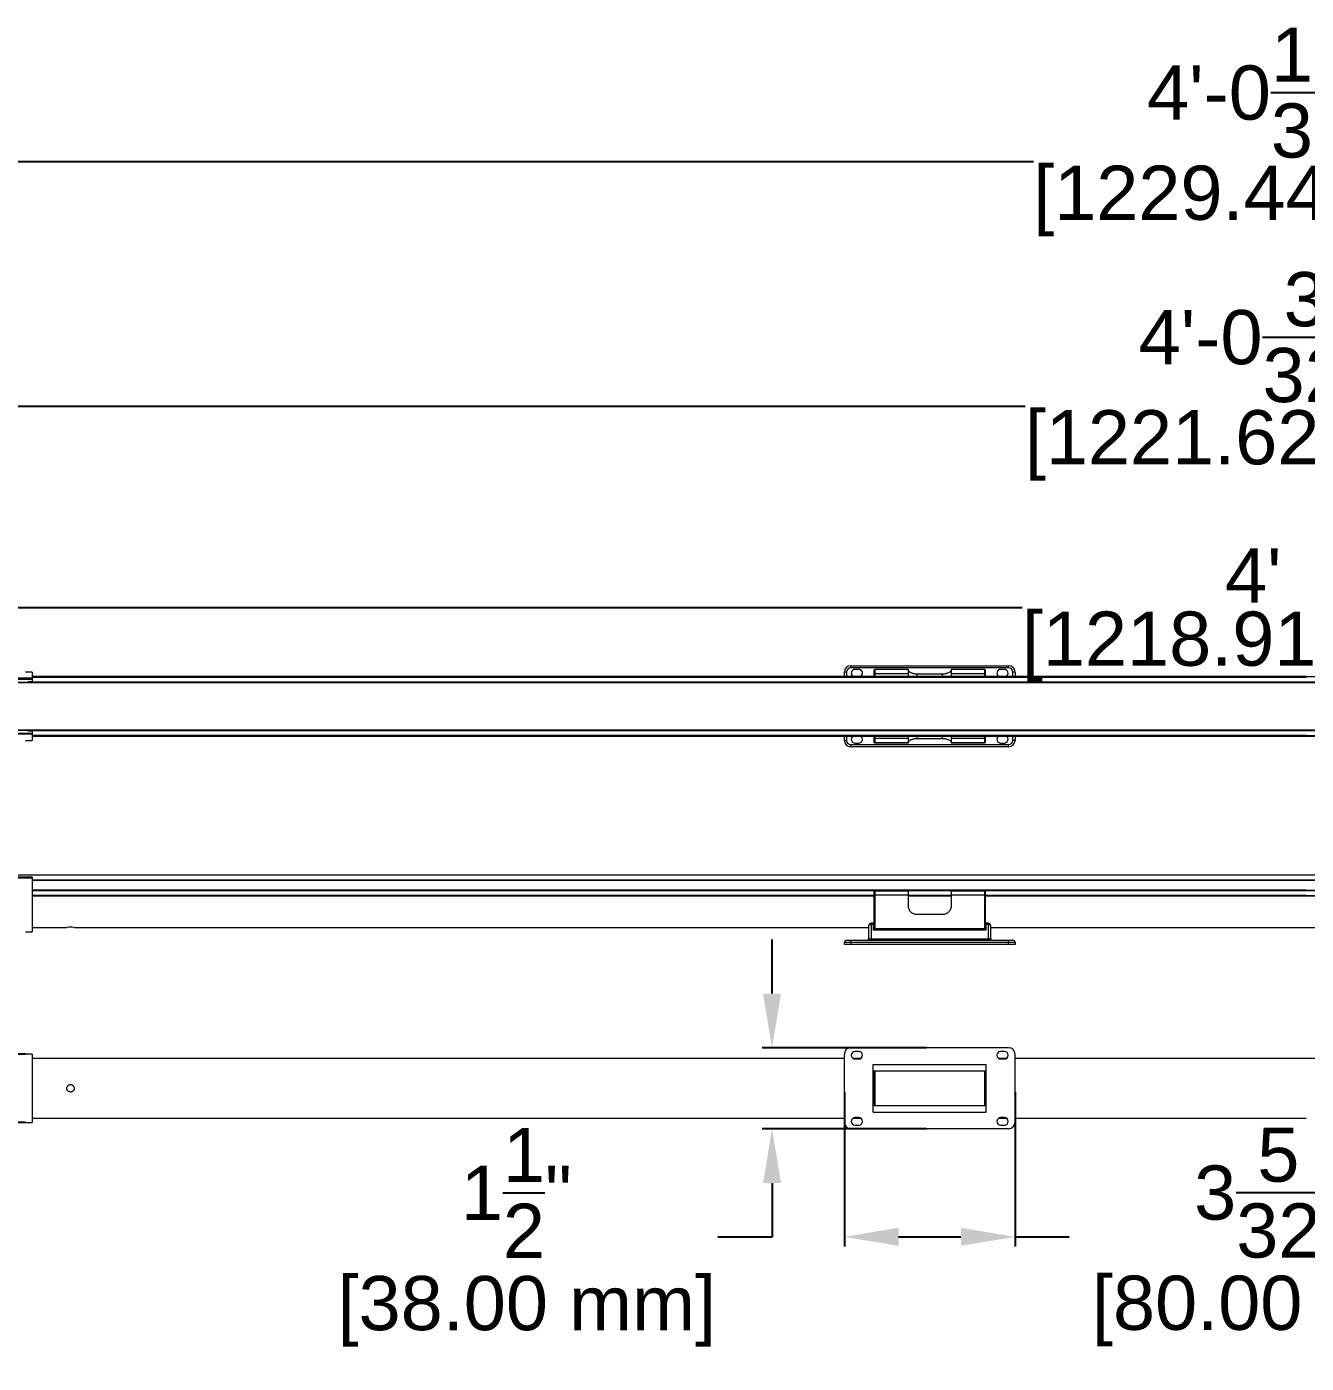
# Model space of a CAD drawing. Header units: inches. Extents: x -11.3 to 48.4, y -5.9 to 18.8.
# Drawn here: x 1.36 to 24.97, y -5.9 to 18.77 of the extents above; entities that cross this region are included whole.
import ezdxf

# ---------------------------------------------------------------- set-up
doc = ezdxf.new("R2010")
doc.units = ezdxf.units.IN
doc.header["$MEASUREMENT"] = 0
doc.layers.add('DIMENSIONS', color=1, linetype='Continuous')
doc.styles.get("Standard").update_dxf_attribs({"font": 'Arial.ttf'})
doc.dimstyles.new('Big 1IN', dxfattribs={"dimtxt": 1, "dimasz": 1, "dimexe": 0.18, "dimexo": 0.0625, "dimgap": 0.09, "dimtad": 0, "dimtih": 1, "dimtoh": 1, "dimdec": 5, "dimzin": 0, "dimdsep": 46, "dimlunit": 4, "dimtxsty": 'Standard', "dimcen": 0.5, "dimadec": 0, "dimazin": 0, "dimtfac": 1, "dimtdec": 5, "dimtofl": 0, "dimtmove": 0, "dimatfit": 3, "dimfxl": 1, "dimtolj": 1, "dimtzin": 0, "dimarcsym": 0})

# ---------------------------------------------------------------- blocks, each defined once
blk = doc.blocks.new('*D8')
at = {"layer": 'Defpoints', "color": 0, "transparency": 16777216}
for p in [(47.988, 8.049), (0, 6.227), (47.988, 6.227)]:
    blk.add_point(p, dxfattribs=at)
at = {"layer": 'DIMENSIONS', "color": 0, "lineweight": -2, "transparency": 16777216}
for p, q in [((0, 6.289), (0, 8.229)), ((47.988, 6.289), (47.988, 8.229)), ((1, 8.049), (19.73, 8.049)), ((46.988, 8.049), (28.259, 8.049))]:
    blk.add_line(p, q, dxfattribs=at)
at = {"layer": 'DIMENSIONS', "color": 0, "transparency": 16777216}
for points in [[(1, 8.216), (1, 7.882), (0, 8.049)], [(46.988, 8.216), (46.988, 7.882), (47.988, 8.049)]]:
    blk.add_solid(points, dxfattribs=at)
at = {"layer": 'DIMENSIONS', "color": 0, "transparency": 16777216, "char_height": 1, "attachment_point": 5}
for s, insert in [("\\A1;4'", (23.994, 8.639)), ('\\A1;[1218.91 mm]', (23.994, 7.323))]:
    blk.add_mtext(s, dxfattribs=dict(at, insert=insert))
blk = doc.blocks.new('*D9')
at = {"layer": 'Defpoints', "color": 0, "transparency": 16777216}
for p in [(0, 11.766), (0, 6.21), (48.095, 6.21)]:
    blk.add_point(p, dxfattribs=at)
at = {"layer": 'DIMENSIONS', "color": 0, "lineweight": -2, "transparency": 16777216}
for p, q in [((0, 6.272), (0, 11.946)), ((48.095, 6.272), (48.095, 11.946)), ((1, 11.766), (19.783, 11.766)), ((47.095, 11.766), (28.312, 11.766))]:
    blk.add_line(p, q, dxfattribs=at)
at = {"layer": 'DIMENSIONS', "color": 0, "transparency": 16777216}
for points in [[(1, 11.933), (1, 11.6), (0, 11.766)], [(47.095, 11.933), (47.095, 11.6), (48.095, 11.766)]]:
    blk.add_solid(points, dxfattribs=at)
at = {"layer": 'DIMENSIONS', "color": 0, "transparency": 16777216, "char_height": 1, "attachment_point": 5}
for s, insert in [('\\A1;4\'-0{\\H1x;\\S3/32;}"', (24.048, 13.039)), ('\\A1;[1221.62 mm]', (24.048, 11.04))]:
    blk.add_mtext(s, dxfattribs=dict(at, insert=insert))
blk = doc.blocks.new('*D10')
at = {"layer": 'Defpoints', "color": 0, "transparency": 16777216}
for p in [(0, 16.279), (0, 6.224), (48.403, 6.224)]:
    blk.add_point(p, dxfattribs=at)
at = {"layer": 'DIMENSIONS', "color": 0, "lineweight": -2, "transparency": 16777216}
for p, q in [((0, 6.287), (0, 16.459)), ((1, 16.279), (19.937, 16.279)), ((47.403, 16.279), (28.466, 16.279)), ((48.403, 6.287), (48.403, 16.459))]:
    blk.add_line(p, q, dxfattribs=at)
at = {"layer": 'DIMENSIONS', "color": 0, "transparency": 16777216}
for points in [[(1, 16.445), (1, 16.112), (0, 16.279)], [(47.403, 16.445), (47.403, 16.112), (48.403, 16.279)]]:
    blk.add_solid(points, dxfattribs=at)
at = {"layer": 'DIMENSIONS', "color": 0, "transparency": 16777216, "char_height": 1, "attachment_point": 5}
for s, insert in [('\\A1;4\'-0{\\H1x;\\S13/32;}"', (24.202, 17.552)), ('\\A1;[1229.44 mm]', (24.202, 15.552))]:
    blk.add_mtext(s, dxfattribs=dict(at, insert=insert))
blk = doc.blocks.new('*D11')
at = {"layer": 'Defpoints', "color": 0, "transparency": 16777216}
for p in [(1.397, -0.193), (-0.875, -1.456), (1.397, -1.456)]:
    blk.add_point(p, dxfattribs=at)
at = {"layer": 'DIMENSIONS', "color": 0, "lineweight": -2, "transparency": 16777216}
for p, q in [((-0.875, 0.807), (-0.875, 1.807)), ((1.335, -0.193), (-1.055, -0.193)), ((1.335, -1.456), (-1.055, -1.456)), ((-0.875, -2.456), (-0.875, -3.456)), ((-0.875, -3.456), (-1.875, -3.456))]:
    blk.add_line(p, q, dxfattribs=at)
at = {"layer": 'DIMENSIONS', "color": 0, "transparency": 16777216}
for points in [[(-1.042, 0.807), (-0.709, 0.807), (-0.875, -0.193)], [(-1.042, -2.456), (-0.709, -2.456), (-0.875, -1.456)]]:
    blk.add_solid(points, dxfattribs=at)
at = {"layer": 'DIMENSIONS', "color": 0, "transparency": 16777216, "char_height": 1, "attachment_point": 5}
for s, insert in [('\\A1;1{\\H1x;\\S1/4;}"', (-5.362, -2.211)), ('\\A1;[32.08 mm]', (-5.362, -4.183))]:
    blk.add_mtext(s, dxfattribs=dict(at, insert=insert))
blk = doc.blocks.new('*D12')
at = {"layer": 'Defpoints', "color": 0, "transparency": 16777216}
for p in [(18.023, -0.075), (15.113, -1.571), (18.023, -1.571)]:
    blk.add_point(p, dxfattribs=at)
at = {"layer": 'DIMENSIONS', "color": 0, "lineweight": -2, "transparency": 16777216}
for p, q in [((15.113, 0.925), (15.113, 1.925)), ((17.961, -0.075), (14.933, -0.075)), ((17.961, -1.571), (14.933, -1.571)), ((15.113, -2.571), (15.113, -3.571)), ((15.113, -3.571), (14.113, -3.571))]:
    blk.add_line(p, q, dxfattribs=at)
at = {"layer": 'DIMENSIONS', "color": 0, "transparency": 16777216}
for points in [[(14.946, 0.925), (15.28, 0.925), (15.113, -0.075)], [(14.946, -2.571), (15.28, -2.571), (15.113, -1.571)]]:
    blk.add_solid(points, dxfattribs=at)
at = {"layer": 'DIMENSIONS', "color": 0, "transparency": 16777216, "insert": (10.394, -3.571), "char_height": 1, "attachment_point": 5}
blk.add_mtext('\\A1;1{\\H1x;\\S1/2;}"\\P [38.00 mm]', dxfattribs=at)
blk = doc.blocks.new('*D13')
at = {"layer": 'Defpoints', "color": 0, "transparency": 16777216}
for p in [(16.448, -0.823), (19.598, -0.823), (19.598, -3.565)]:
    blk.add_point(p, dxfattribs=at)
at = {"layer": 'DIMENSIONS', "color": 0, "lineweight": -2, "transparency": 16777216}
for p, q in [((16.448, -0.886), (16.448, -3.745)), ((19.598, -0.886), (19.598, -3.745)), ((17.448, -3.565), (18.598, -3.565)), ((19.598, -3.565), (20.598, -3.565))]:
    blk.add_line(p, q, dxfattribs=at)
at = {"layer": 'DIMENSIONS', "color": 0, "transparency": 16777216}
for points in [[(17.448, -3.398), (17.448, -3.731), (16.448, -3.565)], [(18.598, -3.398), (18.598, -3.731), (19.598, -3.565)]]:
    blk.add_solid(points, dxfattribs=at)
at = {"layer": 'DIMENSIONS', "color": 0, "transparency": 16777216, "insert": (24.317, -3.565), "char_height": 1, "attachment_point": 5}
blk.add_mtext('\\A1;3{\\H1x;\\S5/32;}"\\P [80.00 mm]', dxfattribs=at)

msp = doc.modelspace()

# ---------------------------------------------------------------- linework, layer by layer
at = {"color": 7, "linetype": 'Continuous', "lineweight": 15}
for p, q in [((16.566548, 6.935446), (16.566548, 6.974816)), ((16.566548, 6.974816), (19.479929, 6.974816)), ((19.479929, 6.935446), (16.566548, 6.935446)), ((19.479929, 6.935446), (19.479929, 6.974816)), ((1.45669, 6.744377), (0.047244, 6.744377)), ((0.137795, 6.733277), (1.45669, 6.733277)), ((1.45669, 6.72198), (0.137795, 6.72198)), ((8.646423, 6.666818), (0.137795, 6.666818)), ((1.45669, 6.856706), (1.33858, 6.856706)), ((1.45669, 6.677312), (1.37795, 6.677312)), ((1.37795, 6.666818), (1.37795, 6.677312)), ((1.45669, 6.856706), (1.45669, 6.744377)), ((8.646423, 6.777966), (1.45669, 6.777966)), ((8.646423, 6.760202), (1.45669, 6.760202)), ((1.45669, 6.744377), (1.45669, 6.733277)), ((1.45669, 6.733277), (1.45669, 6.72198)), ((1.45669, 6.72198), (1.45669, 6.677312)), ((24.972866, 6.777966), (8.646423, 6.777966)), ((24.972866, 6.760202), (8.646423, 6.760202)), ((24.972866, 6.666818), (8.646423, 6.666818)), ((16.448439, 6.777966), (16.448439, 6.856706)), ((16.487808, 6.856706), (16.448439, 6.856706)), ((16.714186, 6.905918), (16.645289, 6.905918)), ((16.999619, 6.894626), (16.999619, 6.896076)), ((16.999619, 6.823913), (16.999619, 6.894626)), ((16.999619, 6.823913), (17.007492, 6.823913)), ((16.999619, 6.760202), (16.999619, 6.823913)), ((17.629539, 6.90395), (17.007492, 6.90395)), ((17.007492, 6.902483), (17.007492, 6.823913)), ((17.629539, 6.902483), (17.007492, 6.902483)), ((17.629539, 6.823913), (17.007492, 6.823913)), ((17.629539, 6.902483), (17.629539, 6.90395)), ((17.629539, 6.823913), (17.629539, 6.902483)), ((17.629539, 6.760202), (17.629539, 6.823913)), ((18.416939, 6.777966), (17.629539, 6.777966)), ((17.787019, 6.826245), (18.259459, 6.826245)), ((19.038985, 6.90395), (18.416939, 6.90395)), ((18.416939, 6.90395), (18.416939, 6.902483)), ((18.416939, 6.902483), (18.416939, 6.823913)), ((19.038985, 6.902483), (18.416939, 6.902483)), ((19.038985, 6.823913), (18.416939, 6.823913)), ((18.416939, 6.823913), (18.416939, 6.760202)), ((19.038985, 6.823913), (19.038985, 6.902483)), ((19.038985, 6.823913), (19.046859, 6.823913)), ((19.046859, 6.896076), (19.046859, 6.894626)), ((19.046859, 6.894626), (19.046859, 6.823913)), ((19.046859, 6.823913), (19.046859, 6.760202)), ((19.401189, 6.905918), (19.332291, 6.905918)), ((19.598039, 6.856706), (19.558669, 6.856706)), ((19.598039, 6.856706), (19.598039, 6.777966)), ((1.45669, 5.709195), (0.047244, 5.709195)), ((0.137795, 5.786754), (8.646423, 5.786754)), ((0.137795, 5.731592), (1.45669, 5.731592)), ((1.45669, 5.720294), (0.137795, 5.720294)), ((1.37795, 5.786754), (1.37795, 5.77626)), ((1.37795, 5.77626), (1.45669, 5.77626)), ((1.45669, 5.77626), (1.45669, 5.731592)), ((1.45669, 5.731592), (1.45669, 5.720294)), ((1.45669, 5.720294), (1.45669, 5.709195)), ((1.45669, 5.709195), (1.45669, 5.596866)), ((1.45669, 5.69337), (8.646423, 5.69337)), ((1.45669, 5.675606), (8.646423, 5.675606)), ((8.646423, 5.786754), (24.972866, 5.786754)), ((8.646423, 5.69337), (24.972866, 5.69337)), ((8.646423, 5.675606), (24.972866, 5.675606)), ((16.448439, 5.596866), (16.448439, 5.675606)), ((16.999619, 5.629658), (16.999619, 5.69337)), ((17.629539, 5.629658), (17.629539, 5.69337)), ((17.629539, 5.675606), (18.416939, 5.675606)), ((18.416939, 5.69337), (18.416939, 5.629658)), ((19.046859, 5.69337), (19.046859, 5.629658)), ((19.598039, 5.675606), (19.598039, 5.596866)), ((24.972866, 5.786754), (40.874458, 5.786754)), ((24.972866, 5.675606), (32.338058, 5.675606)), ((1.33858, 5.596866), (1.45669, 5.596866)), ((16.487808, 5.596866), (16.448439, 5.596866)), ((16.566548, 5.518126), (19.479929, 5.518126)), ((16.566548, 5.478756), (16.566548, 5.518126)), ((19.479929, 5.478756), (16.566548, 5.478756)), ((16.645289, 5.547653), (16.714186, 5.547653)), ((16.999619, 5.629658), (17.007492, 5.629658)), ((16.999619, 5.558946), (16.999619, 5.629658)), ((16.999619, 5.557496), (16.999619, 5.558946)), ((17.629539, 5.629658), (17.007492, 5.629658)), ((17.007492, 5.629658), (17.007492, 5.551089)), ((17.629539, 5.551089), (17.007492, 5.551089)), ((17.007492, 5.549622), (17.629539, 5.549622)), ((17.629539, 5.551089), (17.629539, 5.629658)), ((17.629539, 5.549622), (17.629539, 5.551089)), ((18.259459, 5.627327), (17.787019, 5.627327)), ((19.038985, 5.629658), (18.416939, 5.629658)), ((18.416939, 5.629658), (18.416939, 5.551089)), ((19.038985, 5.551089), (18.416939, 5.551089)), ((18.416939, 5.551089), (18.416939, 5.549622)), ((18.416939, 5.549622), (19.038985, 5.549622)), ((19.038985, 5.629658), (19.046859, 5.629658)), ((19.038985, 5.551089), (19.038985, 5.629658)), ((19.046859, 5.629658), (19.046859, 5.558946)), ((19.046859, 5.558946), (19.046859, 5.557496)), ((19.332291, 5.547653), (19.401189, 5.547653)), ((19.479929, 5.478756), (19.479929, 5.518126)), ((19.598039, 5.596866), (19.558669, 5.596866)), ((8.646423, 3.110182), (0.137795, 3.110182)), ((8.646423, 3.016286), (1.45669, 3.016286)), ((24.972866, 3.110182), (8.646423, 3.110182)), ((24.972866, 3.016286), (8.646423, 3.016286)), ((40.874458, 3.110182), (24.972866, 3.110182)), ((40.874458, 3.016286), (24.972866, 3.016286)), ((8.646423, 2.826718), (1.45669, 2.826718)), ((1.45669, 2.73223), (8.646423, 2.73223)), ((24.972866, 2.826718), (8.646423, 2.826718)), ((8.646423, 2.73223), (16.999619, 2.73223)), ((16.999619, 2.740829), (16.999619, 2.807033)), ((16.999619, 2.118783), (16.999619, 2.740829)), ((17.007492, 2.814907), (17.007492, 2.741347)), ((17.629539, 2.814907), (17.007492, 2.814907)), ((17.629539, 2.741347), (17.007492, 2.741347)), ((17.629539, 2.741347), (17.629539, 2.814907)), ((17.629539, 2.539317), (17.629539, 2.741347)), ((17.629539, 2.73223), (18.416939, 2.73223)), ((19.038985, 2.814907), (18.416939, 2.814907)), ((18.416939, 2.814907), (18.416939, 2.741347)), ((18.416939, 2.741347), (18.416939, 2.539317)), ((19.038985, 2.741347), (18.416939, 2.741347)), ((19.038985, 2.741347), (19.038985, 2.814907)), ((19.046859, 2.807033), (19.046859, 2.740829)), ((19.046859, 2.740829), (19.046859, 2.118783)), ((19.046859, 2.73223), (24.972866, 2.73223)), ((40.874458, 2.826718), (24.972866, 2.826718)), ((24.972866, 2.73223), (32.338058, 2.73223)), ((16.979934, 2.221991), (16.940564, 2.221991)), ((16.979934, 2.221991), (16.979934, 2.199259)), ((18.259459, 2.381837), (17.787019, 2.381837)), ((19.105914, 2.221991), (19.066544, 2.221991)), ((19.066544, 2.199259), (19.066544, 2.221991)), ((1.45669, 2.145617), (2.096453, 2.145617)), ((2.233381, 2.145617), (8.646423, 2.145617)), ((8.646423, 2.145617), (16.901194, 2.145617)), ((16.901194, 1.948767), (16.901194, 2.182621)), ((16.940564, 2.199259), (16.940564, 1.932129)), ((16.979934, 2.199259), (16.940564, 2.199259)), ((16.979934, 2.199259), (16.979934, 2.095131)), ((16.999619, 2.14687), (16.979934, 2.14687)), ((19.066544, 2.117862), (16.979934, 2.117862)), ((19.066544, 2.095131), (16.979934, 2.095131)), ((19.046859, 2.14687), (19.066544, 2.14687)), ((19.066544, 2.095131), (19.066544, 2.199259)), ((19.105914, 2.199259), (19.066544, 2.199259)), ((19.105914, 1.932129), (19.105914, 2.199259)), ((19.145284, 2.182621), (19.145284, 1.948767)), ((19.145284, 2.145617), (24.972866, 2.145617)), ((24.972866, 2.145617), (32.239633, 2.145617)), ((16.566548, 1.870027), (16.448439, 1.870027)), ((16.448439, 1.830657), (16.448439, 1.870027)), ((16.566548, 1.830657), (16.448439, 1.830657)), ((16.487808, 1.909397), (16.566548, 1.909397)), ((16.566548, 1.870027), (16.566548, 1.909397)), ((16.566548, 1.909397), (19.479929, 1.909397)), ((19.479929, 1.870027), (16.566548, 1.870027)), ((16.566548, 1.870027), (16.566548, 1.830657)), ((19.479929, 1.830657), (16.566548, 1.830657)), ((16.940564, 1.909397), (16.940564, 1.932129)), ((16.940564, 1.932129), (19.105914, 1.932129)), ((19.105914, 1.909397), (19.105914, 1.932129)), ((19.479929, 1.870027), (19.479929, 1.909397)), ((19.479929, 1.909397), (19.558669, 1.909397)), ((19.598039, 1.870027), (19.479929, 1.870027)), ((19.479929, 1.830657), (19.479929, 1.870027)), ((19.598039, 1.830657), (19.479929, 1.830657)), ((19.598039, 1.870027), (19.598039, 1.830657)), ((16.448439, -1.453343), (16.448439, -0.193503)), ((19.479929, -0.075393), (16.566548, -0.075393)), ((16.714186, -0.14429), (16.645289, -0.14429)), ((19.401189, -0.14429), (19.332291, -0.14429)), ((19.598039, -1.453343), (19.598039, -0.193503)), ((8.646423, -0.272243), (1.45669, -0.272243)), ((16.448439, -0.272243), (8.646423, -0.272243)), ((16.749674, -0.272243), (16.609801, -0.272243)), ((16.645289, -0.282085), (16.714186, -0.282085)), ((16.979934, -1.265385), (16.979934, -0.381461)), ((16.979934, -0.381461), (19.066544, -0.381461)), ((19.066544, -1.265385), (19.066544, -0.381461)), ((19.436676, -0.272243), (19.296803, -0.272243)), ((19.332291, -0.282085), (19.401189, -0.282085)), ((24.972866, -0.272243), (19.598039, -0.272243)), ((31.786878, -0.272243), (24.972866, -0.272243)), ((19.066544, -0.504673), (16.979934, -0.504673)), ((16.979934, -0.685628), (16.999619, -0.685628)), ((16.999619, -1.142173), (16.999619, -0.504673)), ((19.046859, -0.504673), (19.046859, -1.142173)), ((19.046859, -0.685628), (19.066544, -0.685628)), ((16.999619, -0.961218), (16.979934, -0.961218)), ((19.066544, -0.961218), (19.046859, -0.961218)), ((16.979934, -1.142173), (19.066544, -1.142173)), ((1.45669, -1.374603), (8.646423, -1.374603)), ((8.646423, -1.374603), (16.448439, -1.374603)), ((16.609801, -1.374603), (16.749674, -1.374603)), ((16.714186, -1.36476), (16.645289, -1.36476)), ((16.979934, -1.265385), (19.066544, -1.265385)), ((19.296803, -1.374603), (19.436676, -1.374603)), ((19.401189, -1.36476), (19.332291, -1.36476)), ((19.598039, -1.374603), (24.972866, -1.374603)), ((19.479929, -1.571453), (16.566548, -1.571453)), ((16.645289, -1.502555), (16.714186, -1.502555)), ((19.332291, -1.502555), (19.401189, -1.502555))]:
    msp.add_line(p, q, dxfattribs=at)
at = {"color": 8, "linetype": 'Continuous', "lineweight": 15}
for p, q in [((8.646423, 6.66191), (0.137795, 6.66191)), ((1.45669, 6.777256), (8.646423, 6.777256)), ((8.646423, 6.769393), (1.45669, 6.769393)), ((8.646423, 6.759944), (1.45669, 6.759944)), ((1.45669, 6.678295), (8.646423, 6.678295)), ((8.646423, 6.777256), (24.972866, 6.777256)), ((24.972866, 6.769393), (8.646423, 6.769393)), ((24.972866, 6.759944), (8.646423, 6.759944)), ((8.646423, 6.678295), (24.972866, 6.678295)), ((24.972866, 6.66191), (8.646423, 6.66191)), ((16.487808, 6.856706), (16.487808, 6.777966)), ((17.007492, 6.90395), (17.007492, 6.902483)), ((17.007492, 6.823913), (17.007492, 6.760202)), ((17.629539, 6.777256), (18.416939, 6.777256)), ((18.416939, 6.769393), (17.629539, 6.769393)), ((17.787019, 6.826245), (17.787019, 6.777966)), ((18.259459, 6.777966), (18.259459, 6.826245)), ((19.038985, 6.902483), (19.038985, 6.90395)), ((19.038985, 6.760202), (19.038985, 6.823913)), ((19.558669, 6.777966), (19.558669, 6.856706)), ((24.972866, 6.777256), (32.338058, 6.777256)), ((24.972866, 6.678295), (40.874458, 6.678295)), ((40.874458, 6.66191), (24.972866, 6.66191)), ((0.137795, 5.791662), (8.646423, 5.791662)), ((8.646423, 5.775277), (1.45669, 5.775277)), ((1.45669, 5.693628), (8.646423, 5.693628)), ((1.45669, 5.684179), (8.646423, 5.684179)), ((8.646423, 5.676315), (1.45669, 5.676315)), ((8.646423, 5.791662), (24.972866, 5.791662)), ((24.972866, 5.775277), (8.646423, 5.775277)), ((8.646423, 5.693628), (24.972866, 5.693628)), ((8.646423, 5.684179), (24.972866, 5.684179)), ((24.972866, 5.676315), (8.646423, 5.676315)), ((16.487808, 5.675606), (16.487808, 5.596866)), ((17.007492, 5.69337), (17.007492, 5.629658)), ((17.629539, 5.684179), (18.416939, 5.684179)), ((18.416939, 5.676315), (17.629539, 5.676315)), ((17.787019, 5.675606), (17.787019, 5.627327)), ((18.259459, 5.627327), (18.259459, 5.675606)), ((19.038985, 5.629658), (19.038985, 5.69337)), ((19.558669, 5.596866), (19.558669, 5.675606)), ((24.972866, 5.791662), (40.874458, 5.791662)), ((40.874458, 5.775277), (24.972866, 5.775277)), ((24.972866, 5.684179), (32.338058, 5.684179)), ((32.338058, 5.676315), (24.972866, 5.676315)), ((17.007492, 5.551089), (17.007492, 5.549622)), ((19.038985, 5.549622), (19.038985, 5.551089)), ((1.45669, 3.025076), (8.646423, 3.025076)), ((8.646423, 3.012928), (1.45669, 3.012928)), ((8.646423, 3.025076), (24.972866, 3.025076)), ((24.972866, 3.012928), (8.646423, 3.012928)), ((40.874458, 3.012928), (24.972866, 3.012928)), ((1.45669, 2.836589), (8.646423, 2.836589)), ((8.646423, 2.818844), (1.45669, 2.818844)), ((1.45669, 2.740104), (8.646423, 2.740104)), ((8.646423, 2.724755), (1.45669, 2.724755)), ((8.646423, 2.836589), (24.972866, 2.836589)), ((24.972866, 2.818844), (8.646423, 2.818844)), ((8.646423, 2.740104), (16.999619, 2.740104)), ((16.999619, 2.724755), (8.646423, 2.724755)), ((17.007492, 2.741347), (17.007492, 2.117862)), ((17.629539, 2.740104), (18.416939, 2.740104)), ((18.416939, 2.724755), (17.629539, 2.724755)), ((19.038985, 2.117862), (19.038985, 2.741347)), ((19.046859, 2.740104), (24.972866, 2.740104)), ((24.972866, 2.724755), (19.046859, 2.724755)), ((40.874458, 2.818844), (24.972866, 2.818844)), ((32.338058, 2.724755), (24.972866, 2.724755)), ((16.940564, 2.199259), (16.940564, 2.221991)), ((19.105914, 2.221991), (19.105914, 2.199259)), ((16.999619, -0.691815), (16.979934, -0.691815)), ((16.979934, -0.709722), (16.999619, -0.709722)), ((16.999619, -0.715599), (16.979934, -0.715599)), ((16.979934, -0.721591), (16.999619, -0.721591)), ((16.999619, -0.735074), (16.979934, -0.735074)), ((17.007492, -0.504673), (17.007492, -1.142173)), ((19.038985, -1.142173), (19.038985, -0.504673)), ((19.066544, -0.691815), (19.046859, -0.691815)), ((19.046859, -0.709722), (19.066544, -0.709722)), ((19.066544, -0.715599), (19.046859, -0.715599)), ((19.046859, -0.721591), (19.066544, -0.721591)), ((19.066544, -0.735074), (19.046859, -0.735074)), ((16.979934, -0.745356), (16.999619, -0.745356)), ((16.999619, -0.752416), (16.979934, -0.752416)), ((16.979934, -0.89443), (16.999619, -0.89443)), ((16.999619, -0.90149), (16.979934, -0.90149)), ((16.979934, -0.911772), (16.999619, -0.911772)), ((16.999619, -0.925255), (16.979934, -0.925255)), ((16.979934, -0.931247), (16.999619, -0.931247)), ((16.999619, -0.937123), (16.979934, -0.937123)), ((16.979934, -0.955031), (16.999619, -0.955031)), ((19.046859, -0.745356), (19.066544, -0.745356)), ((19.066544, -0.752416), (19.046859, -0.752416)), ((19.046859, -0.89443), (19.066544, -0.89443)), ((19.066544, -0.90149), (19.046859, -0.90149)), ((19.046859, -0.911772), (19.066544, -0.911772)), ((19.066544, -0.925255), (19.046859, -0.925255)), ((19.046859, -0.931247), (19.066544, -0.931247)), ((19.066544, -0.937123), (19.046859, -0.937123)), ((19.046859, -0.955031), (19.066544, -0.955031))]:
    msp.add_line(p, q, dxfattribs=at)
at = {"color": 0, "linetype": 'Continuous', "lineweight": 15}
for p, q in [((1.45669, 3.055903), (0.043532, 3.055903)), ((1.45669, 3.072112), (0.134322, 3.072112)), ((1.45669, 3.069633), (0.134322, 3.069633)), ((1.45669, 3.072112), (1.45669, 3.069633)), ((1.45669, 3.069633), (1.45669, 3.055903)), ((1.45669, 3.055903), (1.45669, 2.064354)), ((1.338269, 2.064354), (1.45669, 2.064354)), ((1.45669, -0.193296), (1.338269, -0.193296)), ((1.45669, -0.193296), (1.45669, -1.456454)), ((1.338269, -1.456454), (1.45669, -1.456454))]:
    msp.add_line(p, q, dxfattribs=at)
at = {"color": 7, "linetype": 'Continuous', "lineweight": 15, "flags": 128}
for points in [[(16.901194, 2.182621), (16.90195, 2.185867), (16.90419, 2.188988), (16.907829, 2.191865), (16.912725, 2.194386), (16.918691, 2.196455), (16.925497, 2.197993), (16.932883, 2.19894), (16.940564, 2.199259)], [(19.105914, 2.199259), (19.113594, 2.19894), (19.12098, 2.197993), (19.127786, 2.196455), (19.133752, 2.194386), (19.138649, 2.191865), (19.142287, 2.188988), (19.144527, 2.185867), (19.145284, 2.182621)]]:
    msp.add_lwpolyline(points, dxfattribs=at)
at = {"color": 7, "linetype": 'Continuous', "lineweight": 15}
for centre, radius, start, end in [((16.566549, 6.856706), 0.11811, 90, 180), ((16.566549, 6.856706), 0.07874, 90, 180), ((19.479929, 6.856706), 0.11811, 0, 90), ((19.479929, 6.856706), 0.07874, 0, 90), ((16.645289, 6.837021), 0.068898, 90, 238.9972809), ((16.714186, 6.837021), 0.068898, 301.0027191, 90), ((17.007493, 6.896076), 0.007874, 90, 180), ((17.007484, 6.894617), 0.007866, 89.938459, 179.9370751), ((19.038985, 6.896076), 0.007874, 0, 90), ((19.038993, 6.894617), 0.007866, 0.0629249, 90.061541), ((19.332291, 6.837021), 0.068898, 90, 238.9972809), ((19.401189, 6.837021), 0.068898, 301.0027191, 90), ((16.645289, 5.616551), 0.068898, 121.0027191, 270), ((16.714186, 5.616551), 0.068898, 270, 58.9972809), ((19.332291, 5.616551), 0.068898, 121.0027191, 270), ((19.401189, 5.616551), 0.068898, 270, 58.9972809), ((16.566549, 5.596866), 0.11811, 180, 270), ((16.566549, 5.596866), 0.07874, 180, 270), ((17.007484, 5.558955), 0.007866, 180.0629249, 270.061541), ((17.007493, 5.557496), 0.007874, 180, 270), ((19.038993, 5.558955), 0.007866, 269.938459, 359.9370751), ((19.038985, 5.557496), 0.007874, 270, 0), ((19.479929, 5.596866), 0.07874, 270, 0), ((19.479929, 5.596866), 0.11811, 270, 0), ((17.007493, 2.807033), 0.007874, 90, 180), ((17.005533, 2.711037), 0.030373, 86.3001593, 101.227893), ((19.038985, 2.807033), 0.007874, 0, 90), ((19.040945, 2.711037), 0.030373, 78.772107, 93.6998407), ((16.940564, 2.182621), 0.03937, 90, 180), ((19.105914, 2.182621), 0.03937, 0, 90), ((2.165347, 1.596724), 0.553199, 82.9357221, 97.1540925), ((16.487809, 1.870027), 0.03937, 90, 180), ((16.861824, 1.948767), 0.03937, 270, 0), ((19.184654, 1.948767), 0.03937, 180, 270), ((19.558669, 1.870027), 0.03937, 0, 90), ((16.566549, -0.193503), 0.11811, 90, 180), ((16.645289, -0.213188), 0.068898, 90, 270), ((16.714186, -0.213188), 0.068898, 270, 90), ((19.332291, -0.213188), 0.068898, 90, 270), ((19.401189, -0.213188), 0.068898, 270, 90), ((19.479929, -0.193503), 0.11811, 0, 90), ((16.566549, -1.453343), 0.11811, 180, 270), ((16.645289, -1.433658), 0.068898, 90, 270), ((16.714186, -1.433658), 0.068898, 270, 90), ((19.332291, -1.433658), 0.068898, 90, 270), ((19.401189, -1.433658), 0.068898, 270, 90), ((19.479929, -1.453343), 0.11811, 270, 0)]:
    msp.add_arc(centre, radius, start, end, dxfattribs=at)
for centre, major_axis, start_param, end_param in [((16.940564, 1.948767), (0.03937, 0), 3.141592654, 4.71238898), ((19.105914, 1.948767), (-0.03937, 0), 1.570796327, 3.141592654)]:
    msp.add_ellipse(centre, major_axis=major_axis, ratio=0.422618262, start_param=start_param, end_param=end_param, dxfattribs=at)
for points, knots in [([(17.629539, 6.885384), (17.629539, 6.882887), (17.630566, 6.880185), (17.634527, 6.87441), (17.637498, 6.871307), (17.64524, 6.864925), (17.649959, 6.861675), (17.661065, 6.855159), (17.66753, 6.851864), (17.681744, 6.845629), (17.689512, 6.842669), (17.706452, 6.837227), (17.715683, 6.834744), (17.734774, 6.830681), (17.74473, 6.829063), (17.765541, 6.826832), (17.776263, 6.826245), (17.787019, 6.826245)], [0, 0, 0, 0, 0.125, 0.125, 0.25, 0.25, 0.375, 0.375, 0.5, 0.5, 0.625, 0.625, 0.75, 0.75, 0.875, 0.875, 1, 1, 1, 1]), ([(18.259459, 6.826245), (18.270201, 6.826245), (18.280725, 6.82682), (18.301367, 6.829012), (18.31158, 6.830657), (18.330756, 6.834733), (18.339806, 6.837162), (18.356883, 6.842637), (18.364726, 6.845626), (18.378923, 6.851852), (18.385366, 6.855134), (18.396516, 6.861672), (18.401224, 6.864917), (18.408928, 6.871261), (18.411928, 6.874381), (18.415912, 6.880183), (18.416939, 6.882889), (18.416939, 6.885384)], [0, 0, 0, 0, 0.125, 0.125, 0.25, 0.25, 0.375, 0.375, 0.5, 0.5, 0.625, 0.625, 0.75, 0.75, 0.875, 0.875, 1, 1, 1, 1]), ([(17.787019, 5.627327), (17.776277, 5.627327), (17.765752, 5.626752), (17.745111, 5.62456), (17.734897, 5.622914), (17.715722, 5.618839), (17.706672, 5.61641), (17.689595, 5.610935), (17.681751, 5.607945), (17.667554, 5.60172), (17.661111, 5.598438), (17.649961, 5.5919), (17.645253, 5.588654), (17.637549, 5.582311), (17.634549, 5.579191), (17.630565, 5.573389), (17.629539, 5.570683), (17.629539, 5.568188)], [0, 0, 0, 0, 0.125, 0.125, 0.25, 0.25, 0.375, 0.375, 0.5, 0.5, 0.625, 0.625, 0.75, 0.75, 0.875, 0.875, 1, 1, 1, 1]), ([(18.416939, 5.568188), (18.416939, 5.570685), (18.415911, 5.573387), (18.411951, 5.579162), (18.408979, 5.582265), (18.401237, 5.588647), (18.396518, 5.591897), (18.385412, 5.598413), (18.378947, 5.601708), (18.364733, 5.607943), (18.356965, 5.610903), (18.340025, 5.616345), (18.330794, 5.618828), (18.311703, 5.622891), (18.301747, 5.624509), (18.280936, 5.62674), (18.270214, 5.627327), (18.259459, 5.627327)], [0, 0, 0, 0, 0.125, 0.125, 0.25, 0.25, 0.375, 0.375, 0.5, 0.5, 0.625, 0.625, 0.75, 0.75, 0.875, 0.875, 1, 1, 1, 1]), ([(17.787019, 2.381837), (17.776277, 2.381837), (17.765752, 2.382924), (17.745111, 2.387151), (17.734897, 2.390348), (17.715722, 2.398515), (17.706672, 2.403481), (17.689595, 2.415158), (17.681751, 2.421752), (17.667554, 2.436211), (17.661111, 2.444186), (17.649961, 2.4611), (17.645253, 2.47), (17.637549, 2.48871), (17.634549, 2.498604), (17.630565, 2.51866), (17.629539, 2.528884), (17.629539, 2.539317)], [0, 0, 0, 0, 0.125, 0.125, 0.25, 0.25, 0.375, 0.375, 0.5, 0.5, 0.625, 0.625, 0.75, 0.75, 0.875, 0.875, 1, 1, 1, 1]), ([(18.416939, 2.539317), (18.416939, 2.528874), (18.415911, 2.51867), (18.411951, 2.4987), (18.408979, 2.488848), (18.401237, 2.470018), (18.396518, 2.461109), (18.385412, 2.444251), (18.378947, 2.436238), (18.364733, 2.421758), (18.356965, 2.415229), (18.340025, 2.403617), (18.330794, 2.398537), (18.311703, 2.390394), (18.301747, 2.38725), (18.280936, 2.382947), (18.270214, 2.381837), (18.259459, 2.381837)], [0, 0, 0, 0, 0.125, 0.125, 0.25, 0.25, 0.375, 0.375, 0.5, 0.5, 0.625, 0.625, 0.75, 0.75, 0.875, 0.875, 1, 1, 1, 1]), ([(2.096453, -0.823423), (2.096453, -0.827979), (2.0969, -0.832459), (2.098653, -0.84127), (2.09998, -0.845648), (2.10344, -0.85399), (2.105556, -0.857945), (2.110556, -0.865431), (2.113463, -0.868972), (2.122988, -0.878495), (2.130667, -0.883626), (2.147243, -0.890501), (2.156316, -0.892315), (2.16981, -0.892323), (2.17438, -0.891875), (2.183219, -0.890115), (2.187516, -0.888814), (2.195863, -0.88536), (2.199891, -0.883205), (2.207352, -0.878221), (2.210834, -0.875372), (2.217264, -0.868947), (2.220112, -0.865472), (2.225102, -0.858017), (2.227262, -0.853987), (2.230721, -0.845647), (2.232026, -0.841353), (2.233793, -0.832517), (2.234246, -0.827947), (2.234251, -0.814452), (2.232446, -0.805379), (2.225583, -0.788791), (2.22046, -0.781109), (2.210942, -0.771573), (2.207402, -0.768662), (2.199924, -0.763659), (2.195972, -0.761539), (2.187632, -0.758072), (2.183257, -0.756742), (2.174448, -0.754981), (2.169969, -0.75453), (2.160857, -0.754521), (2.156377, -0.754965), (2.147563, -0.75671), (2.143183, -0.758033), (2.13484, -0.761485), (2.130882, -0.763598), (2.12339, -0.768592), (2.119847, -0.771495), (2.110317, -0.781011), (2.105178, -0.788686), (2.098288, -0.805256), (2.096453, -0.81431), (2.096453, -0.823423)], [0, 0, 0, 0, 0.03125, 0.03125, 0.0625, 0.0625, 0.09375, 0.09375, 0.125, 0.125, 0.1875, 0.1875, 0.25, 0.25, 0.28125, 0.28125, 0.3125, 0.3125, 0.34375, 0.34375, 0.375, 0.375, 0.40625, 0.40625, 0.4375, 0.4375, 0.46875, 0.46875, 0.5, 0.5, 0.5625, 0.5625, 0.625, 0.625, 0.65625, 0.65625, 0.6875, 0.6875, 0.71875, 0.71875, 0.75, 0.75, 0.78125, 0.78125, 0.8125, 0.8125, 0.84375, 0.84375, 0.875, 0.875, 0.9375, 0.9375, 1, 1, 1, 1])]:
    msp.add_open_spline(points, degree=3, knots=knots, dxfattribs=at)

# ---------------------------------------------------------------- dimensions: what is measured, and where the dimension line sits
at = {"layer": 'DIMENSIONS'}
for base, p1, p2, picture, middle in [((0, 16.278728), (48.403308, 6.224318), (0, 6.224318), '*D10', (24.201654, 16.278728)), ((0, 11.766453), (48.095413, 6.209688), (0, 6.209688), '*D9', (24.047707, 11.766453)), ((19.598039, -3.564787), (16.448439, -0.823423), (19.598039, -0.823423), '*D13', (24.316961, -3.564787))]:
    dim = msp.add_linear_dim(base=base, p1=p1, p2=p2, dimstyle='Big 1IN', override={"dimpost": '\\X'}, dxfattribs=at)
    dim.commit()
    dim.dimension.update_dxf_attribs({"geometry": picture, "text_midpoint": middle, "dimtype": 160})
dim = msp.add_linear_dim(base=(47.988458, 8.049085), p1=(0, 6.226786), p2=(47.988458, 6.226786), dimstyle='Big 1IN', override={"dimpost": '\\X'}, dxfattribs=at)
dim.commit()
dim.dimension.update_dxf_attribs({"geometry": '*D8', "text_midpoint": (23.994229, 8.049085)})
dim = msp.add_linear_dim(base=(-0.875414, -1.456454), p1=(1.39748, -0.193296), p2=(1.39748, -1.456454), angle=90, dimstyle='Big 1IN', override={"dimpost": '\\X'}, dxfattribs=at)
dim.commit()
dim.dimension.update_dxf_attribs({"geometry": '*D11', "text_midpoint": (-5.362412, -3.456454)})
dim = msp.add_linear_dim(base=(15.113016, -1.571453), p1=(18.023239, -0.075393), p2=(18.023239, -1.571453), angle=90, dimstyle='Big 1IN', override={"dimpost": '\\X'}, dxfattribs=at)
dim.commit()
dim.dimension.update_dxf_attribs({"geometry": '*D12', "text_midpoint": (10.394094, -3.571453), "dimtype": 160})

doc.saveas('drawing.dxf')
